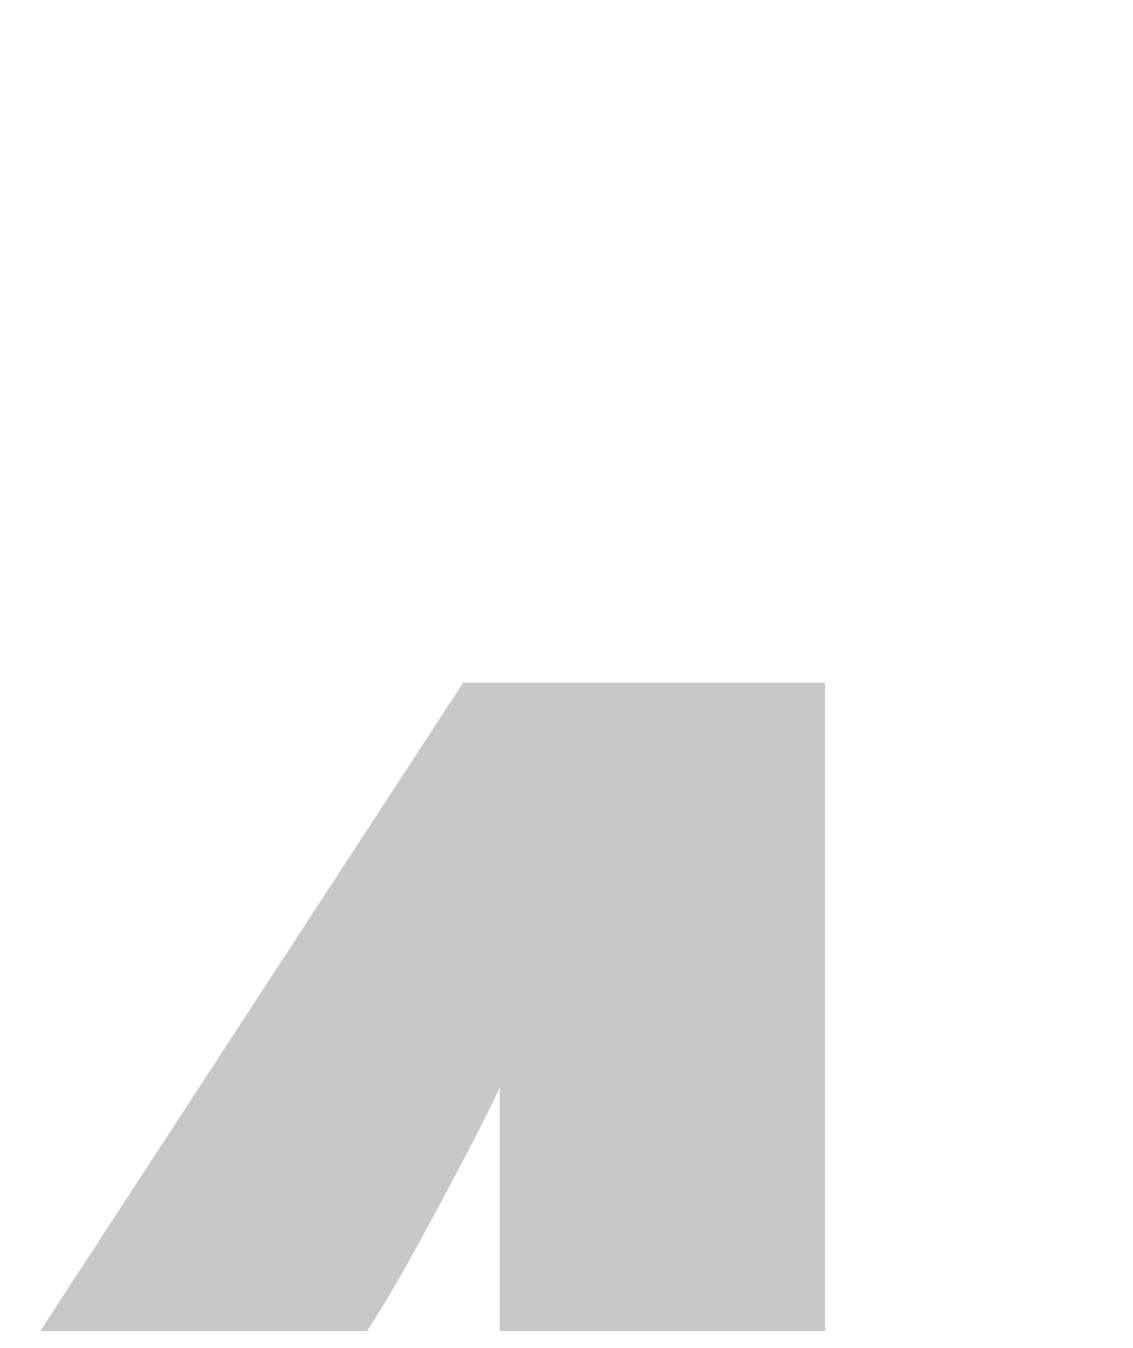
# Model space of a CAD drawing. Header units: millimetres. Extents: x -179928 to 528275, y -469666 to 511935.
# Drawn here: x 104148 to 104637, y 96907 to 97493 of the extents above; entities that cross this region are included whole.
import ezdxf

# ---------------------------------------------------------------- set-up
doc = ezdxf.new("R2010")
doc.units = ezdxf.units.MM
doc.linetypes.add('DASHED', pattern=[0.75, 0.5, -0.25])
for name, color, linetype in [('ad-Elevation 10', 8, 'Continuous'), ('ad-Furniture', 8, 'Continuous'), ('ad-Lvl-Plinth', 30, 'Continuous'), ('ad-Text main', 7, 'Continuous')]:
    doc.layers.add(name, color=color, linetype=linetype)
doc.layers.add('ad-Landscape', color=94, linetype='Continuous', lineweight=35)
doc.layers.add('ad-Landscape 2', color=7, linetype='Continuous', lineweight=35, true_color=0x264c00)
doc.styles.add('Sections_The woods Site plan_Entrances$0$Standard', font='arial.ttf')
doc.styles.get("Standard").update_dxf_attribs({"font": 'arial.ttf'})

# ---------------------------------------------------------------- blocks, each defined once
blk = doc.blocks.new('bamboo')
at = {"layer": 'ad-Landscape 2'}
for points in [[(119.4, 1423.2), (261.4, 1496.7), (147.9, 1388.7), (126.6, 1414.5)], [(581.6, 1302), (532.2, 1449.6), (555.7, 1280.7), (581.6, 1302)], [(597.3, 1300.4), (739.2, 1374), (625.7, 1265.9), (604.4, 1291.8)], [(704.4, 1206.5), (655.1, 1354.1), (678.6, 1185.2), (704.4, 1206.5)], [(772.7, 1165.6), (723.3, 1313.2), (746.9, 1144.3), (772.7, 1165.6)], [(557.2, 1296.4), (585.7, 1261.9), (425.4, 1245.7), (548.6, 1289.3)], [(720.2, 1205), (862.1, 1278.5), (748.6, 1170.5), (727.3, 1196.4)], [(303.5, 1094), (304.2, 1253.9), (347.3, 1103.2), (314.4, 1096.3)], [(535.5, 1235), (555.3, 1193.4), (446.4, 1132.5), (542.6, 1226.4)], [(788.4, 1164.1), (930.3, 1237.6), (816.9, 1129.6), (795.5, 1155.5)], [(581.2, 1214.7), (570.7, 1104.6), (611.1, 1195.9), (588.3, 1206.1)], [(645.6, 1224.3), (724.2, 1216.7), (635.4, 1201.5), (637, 1217.2)], [(680.1, 1200.9), (708.6, 1166.4), (548.3, 1150.2), (671.5, 1193.8)], [(393.3, 1101.5), (436.5, 1167.6), (408.8, 1082), (395.6, 1090.6)], [(748.4, 1160), (776.8, 1125.5), (616.6, 1109.3), (739.8, 1152.9)], [(639.6, 1161.5), (633.5, 1098.6), (650.8, 1112.8), (646.7, 1152.8)], [(658.4, 1139.6), (678.2, 1098), (569.2, 1037.1), (665.5, 1130.9)], [(768.4, 1128.9), (847.1, 1121.3), (758.3, 1106.1), (759.8, 1121.8)], [(704, 1119.3), (693.5, 1009.2), (734, 1100.5), (711.2, 1110.6)], [(892.5, 987.3), (858.6, 958.2), (839.1, 1118), (885.2, 995.8)], [(294.9, 1080.8), (141.2, 1105.5), (301.8, 1048), (294.9, 1080.8)], [(726.6, 1098.6), (746.5, 1057), (637.5, 996.2), (733.8, 1090)], [(830.7, 1007.8), (789.5, 987.1), (726.4, 1094.8), (822.2, 1000.5)], [(772.3, 1078.4), (761.8, 968.3), (802.3, 1059.6), (779.4, 1069.7)], [(836.7, 1088), (915.3, 1080.4), (826.6, 1065.2), (828.1, 1080.9)], [(288.5, 1056.7), (332.3, 1065.9), (272.3, 916.4), (290.8, 1045.7)], [(446.2, 1067), (499.2, 1032.5), (494.6, 1054.4), (457.2, 1069.3)], [(762.4, 1066), (756.4, 1003.1), (773.6, 1017.3), (769.5, 1057.4)], [(372, 1040), (464.6, 979.6), (402.5, 1057.8), (382.9, 1042.3)], [(830.7, 1025.1), (824.7, 962.2), (841.9, 976.4), (837.8, 1016.5)], [(289.9, 848.6), (290.5, 1008.4), (333.6, 857.8), (300.8, 850.9)], [(332.8, 1008.9), (378.9, 1007.2), (382.3, 882.5), (343.8, 1011.2)], [(898.5, 963.1), (1045.1, 1015.5), (876.7, 988.5), (898.5, 963.1)], [(811.3, 961.7), (701, 970), (793.1, 931.4), (802.8, 954.4)], [(1141.3, 824.7), (1092, 972.3), (1115.5, 803.4), (1141.3, 824.7)], [(897.3, 947.3), (973.8, 807), (863.4, 918.2), (888.9, 940.1)], [(745.4, 783.8), (696, 931.4), (719.6, 762.5), (745.4, 783.8)], [(379.6, 856.1), (422.9, 922.2), (395.2, 836.5), (381.9, 845.1)], [(759.2, 902.3), (696.2, 907), (710.8, 890.1), (750.8, 895)], [(822.2, 897.5), (816.2, 818.8), (799.2, 907.2), (815, 906)], [(1157.1, 823.2), (1299, 896.7), (1185.5, 788.7), (1164.2, 814.6)], [(564.8, 755.5), (530.9, 726.4), (511.4, 886.2), (557.5, 764)], [(503, 776), (461.8, 755.3), (398.7, 863), (494.5, 768.7)], [(761.1, 782.3), (903, 855.8), (789.6, 747.8), (768.2, 773.7)], [(432.6, 821.6), (485.5, 787.1), (480.9, 808.9), (443.5, 823.9)], [(1117, 819.1), (1145.4, 784.6), (985.2, 768.4), (1108.4, 812)], [(188.6, 758.6), (335.2, 810.9), (166.8, 784), (188.6, 758.6)], [(358.3, 794.5), (451, 734.2), (388.8, 812.4), (369.3, 796.8)], [(570.9, 731.3), (717.4, 783.7), (549, 756.7), (570.9, 731.3)], [(721.1, 778.2), (749.5, 743.7), (589.3, 727.5), (712.5, 771.1)], [(319.2, 763.5), (365.2, 761.8), (368.6, 637), (330.1, 765.8)], [(483.6, 729.9), (373.4, 738.2), (465.5, 699.6), (475.2, 722.6)], [(569.7, 715.5), (646.1, 575.2), (535.8, 686.4), (561.2, 708.3)]]:
    blk.add_lwpolyline(points, dxfattribs=at)
blk = doc.blocks.new('A$C7DA81DBD')
at = {"layer": 'ad-Landscape'}
for centre, radius, start, end in [((0.3234, 3.905), 0.4767, 132.73866, 179.56243), ((-0.2663, 4.0457), 0.2252, 130.84427, 173.75905), ((-0.4908, 4.0166), 0.2139, 30.41563, 68.82996), ((-0.0961, 4.0625), 0.2274, 130.93347, 187.27283), ((-0.4137, 3.9807), 0.3046, 17.09734, 56.39496), ((-0.6413, 3.9243), 0.3417, 140.17932, 198.67463), ((-1.1804, 3.4536), 0.743, 47.03228, 68.14061), ((-0.1425, 3.9552), 0.5349, 155.19049, 195.20682), ((-0.9056, 3.6412), 0.6057, 24.0272, 62.73054), ((5.8663, 2.673), 7.168, 168.75967, 170.83335), ((-1.3268, 3.7443), 0.3576, 14.37957, 65.67824), ((-1.0529, 3.8878), 0.3429, 154.82228, 186.10535), ((-1.4147, 3.7701), 0.2686, 35.04222, 78.95985), ((0.4847, 3.8253), 0.8385, 164.13269, 202.27743), ((-0.4664, 3.7254), 0.3595, 3.05127, 66.29439), ((-1.7595, 3.3631), 0.6247, 31.25767, 73.08831), ((0.6722, 3.3341), 0.8727, 140.39412, 176.99618), ((0.7845, 3.7974), 1.7654, 178.75477, 198.61147), ((-1.3701, 3.1096), 0.824, 23.21959, 61.77969), ((0.8101, 3.7172), 1.4584, 175.33806, 205.55583), ((-0.8731, 3.3135), 0.5704, 6.67232, 66.26868), ((-0.2113, 3.764), 1.0157, 176.98112, 215.15022), ((-1.383, 3.3555), 0.488, 27.43755, 71.18261), ((-1.7238, 2.9221), 0.7346, 40.38662, 76.09196), ((-0.5792, 3.7449), 0.9742, 186.46688, 241.65563), ((1.7398, 3.1245), 2.0667, 169.32144, 184.04788), ((-0.8762, 2.8295), 0.8955, 11.96194, 49.21126), ((-1.8961, 2.6169), 0.7641, 47.38545, 86.81155), ((0.2948, 3.161), 1.349, 172.2305, 210.01298), ((-1.4049, 2.5545), 0.8684, 18.68778, 65.28391)]:
    blk.add_arc(centre, radius, start, end, dxfattribs=at)
at = {"layer": 'ad-Landscape 2'}
for centre, radius, start, end in [((-0.3234, 3.905), 0.4767, 0.43757, 47.26134), ((0.4137, 3.9807), 0.3046, 123.60504, 162.90266), ((0.0961, 4.0625), 0.2274, 352.72717, 49.06653), ((0.4908, 4.0166), 0.2139, 111.17004, 149.58437), ((0.2663, 4.0457), 0.2252, 6.24095, 49.15573), ((0.9056, 3.6412), 0.6057, 117.26946, 155.9728), ((0.1425, 3.9552), 0.5349, 344.79318, 24.80951), ((1.1804, 3.4536), 0.743, 111.85939, 132.96772), ((0.6413, 3.9243), 0.3417, 341.32537, 39.82068), ((1.3268, 3.7443), 0.3576, 114.32176, 165.62043), ((-5.8663, 2.673), 7.168, 9.16665, 11.24033), ((0.4664, 3.7254), 0.3595, 113.70561, 176.94873), ((-0.4847, 3.8253), 0.8385, 337.72257, 15.86731), ((1.4147, 3.7701), 0.2686, 101.04015, 144.95778), ((1.0529, 3.8878), 0.3429, 353.89465, 25.17772), ((1.7595, 3.3631), 0.6247, 106.91169, 148.74233), ((1.0337, 3.8696), 0.5516, 334.54713, 9.51441), ((-0.6722, 3.3341), 0.8727, 3.00382, 39.60588), ((1.8213, 3.5993), 0.3023, 107.3992, 143.67876), ((1.4522, 3.7508), 0.3106, 341.21289, 26.18085), ((0.8731, 3.3135), 0.5704, 113.73132, 173.32768), ((-0.8101, 3.7172), 1.4584, 334.44417, 4.66194), ((1.3701, 3.1096), 0.824, 118.22031, 156.78041), ((-0.7845, 3.7974), 1.7654, 341.38853, 1.24523), ((1.383, 3.3555), 0.488, 108.81739, 152.56245), ((0.2113, 3.764), 1.0157, 324.84978, 3.01888), ((2.4444, 2.7002), 1.2047, 114.47438, 140.38238), ((0.4659, 3.9514), 1.4875, 337.29257, 354.02748), ((2.1581, 3.3546), 0.3559, 99.63085, 133.13709), ((1.6924, 3.6508), 0.4098, 336.38924, 7.6723), ((0.5792, 3.7449), 0.9742, 298.34437, 353.53312), ((1.7238, 2.9221), 0.7346, 103.90804, 139.61338), ((0.8762, 2.8295), 0.8955, 130.78874, 168.03806), ((-1.7398, 3.1245), 2.0667, 355.95212, 10.67856)]:
    blk.add_arc(centre, radius, start, end, dxfattribs=at)
blk = doc.blocks.new('zw$DAD3')
at = {"true_color": 0x7f5f3f, "transparency": 33554610}
h = blk.add_hatch(dxfattribs=at)
h.set_pattern_fill('DOTS', color=37, scale=20, angle=360)
h.set_pattern_definition([(360, (-800139.518, 271344.397), (15.875, 31.75), [0, -31.75])])
h.paths.add_polyline_path([(450, -2530), (2915, -2530), (2915, -450), (450, -450)])
at = {"layer": 'ad-Elevation 10', "linetype": 'DASHED'}
for points in [[(0, -943.33), (3365, -943.33)], [(0, -1043.33), (3365, -1043.33)]]:
    blk.add_lwpolyline(points, dxfattribs=at)
at = {"xscale": 95.10164028446887, "yscale": 95.10164028446887, "zscale": 95.10164028446887, "rotation": 359.9999999999999}
blk.add_blockref('A$C7DA81DBD', (1592.07, -1603.96), dxfattribs=at)
at = {"layer": 'ad-Landscape', "linetype": 'Continuous', "xscale": 0.473259546584505, "yscale": 0.473259546584505, "zscale": 0.473259546584505, "rotation": 359.9999999999999}
blk.add_blockref('bamboo', (1292.6, -1624.94), dxfattribs=at)
at = {"layer": 'ad-Text main', "insert": (1759.1, -1302.07), "char_height": 100, "width": 1547.8425, "attachment_point": 5, "bg_fill": 2}
blk.add_mtext("13'-9'' x 12'-10''", dxfattribs=at)
blk = doc.blocks.new('1625_East Villa')
at = {"layer": 'ad-Furniture'}
blk.add_blockref('zw$DAD3', (3610, 8185), dxfattribs=at)
blk = doc.blocks.new("All Plot's Villa Plans")
at = {"ltscale": 5, "rotation": 352.4703876422526}
blk.add_blockref('1625_East Villa', (98223.07, 90749.46), dxfattribs=at)
blk = doc.blocks.new('zw$63CD')
at = {"layer": 'ad-Lvl-Plinth', "insert": (112442.65, -2866.63), "char_height": 1269.9849, "width": 5416.267, "attachment_point": 5, "style": 'Sections_The woods Site plan_Entrances$0$Standard', "bg_fill": 19, "box_fill_scale": 1.5, "bg_fill_color": 257, "bg_fill_transparency": 0}
blk.add_mtext('\\pxt4;499.19', dxfattribs=at)

msp = doc.modelspace()

# ---------------------------------------------------------------- block references
at = {"ltscale": 5}
msp.add_blockref("All Plot's Villa Plans", (0, 0), dxfattribs=at)

# ---------------------------------------------------------------- next in the draw order: block references
at = {"layer": 'ad-Lvl-Plinth', "ltscale": 5}
msp.add_blockref('zw$63CD', (-5982.94, 99418.55), dxfattribs=at)

doc.saveas('drawing.dxf')
